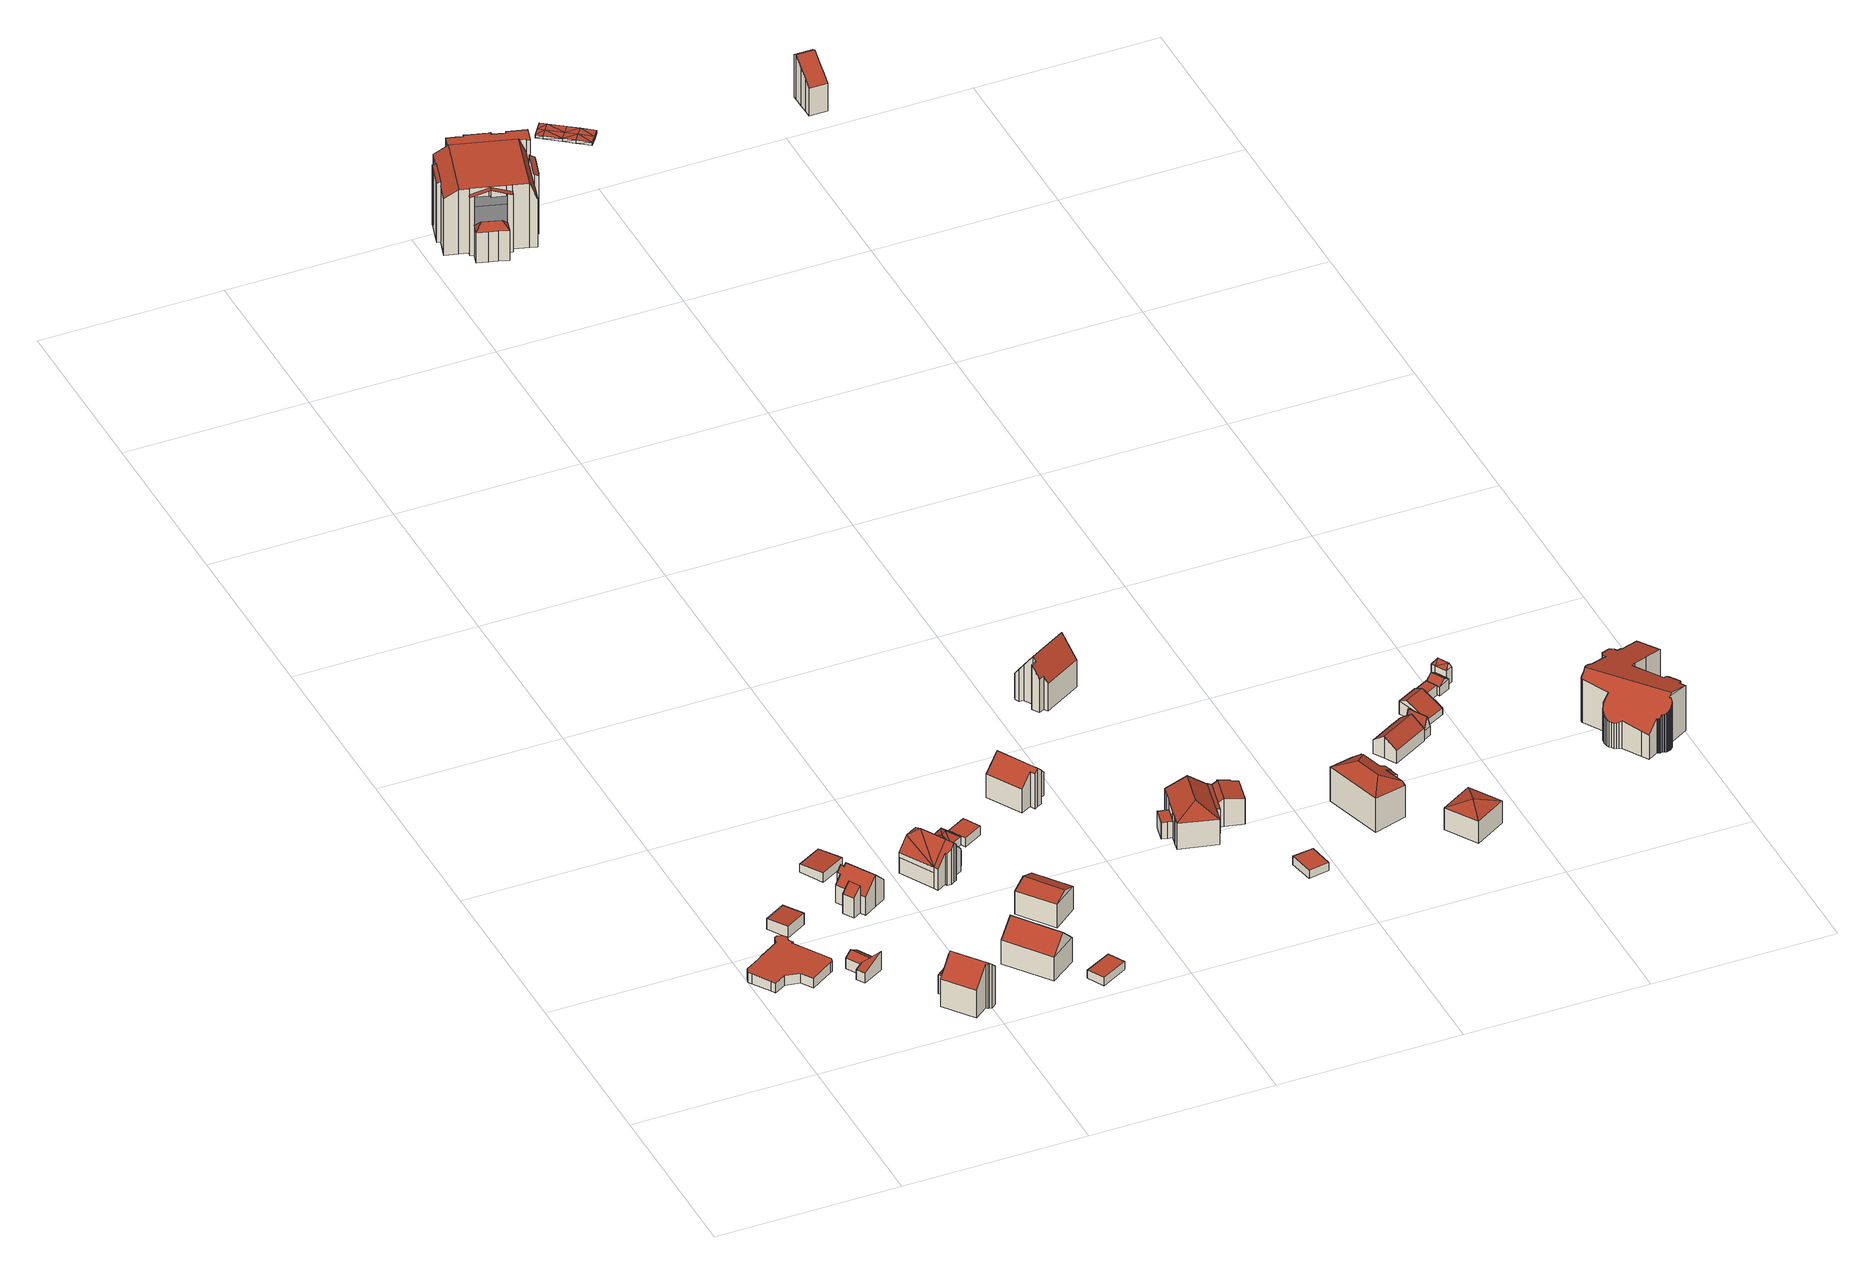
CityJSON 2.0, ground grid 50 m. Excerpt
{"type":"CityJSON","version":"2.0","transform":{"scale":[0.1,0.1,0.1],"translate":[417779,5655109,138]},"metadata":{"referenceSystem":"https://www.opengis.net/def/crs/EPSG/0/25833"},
"CityObjects":{
"building1":{"type":"Building","attributes":{"Dachtyp_tdc":"tdcPolyFlatRoof","Gemeindeschluessel":14612000,"Dachneigung":0,"QualitaetDacherkennung":0,"Geometrietyp2DReferenz":"3000","BezugspunktDach":"2000","measuredHeight":3,"function":"31001_9998"},"geometry":[{"type":"MultiSurface","lod":"2","boundaries":[[[0,1,2,3,4,5,6,7,8,9,10,11,12,13,14,15,16,17,18,19,20]],[[20,19,21,22]],[[19,18,23,21]],[[18,17,24,23]],[[17,16,25,24]],[[16,15,26,25]],[[15,14,27,26]],[[14,13,28,27]],[[13,12,29,28]],[[12,11,30,29]],[[11,10,31,30]],[[10,9,32,31]],[[9,8,33,32]],[[8,7,34,33]],[[7,6,35,34]],[[6,5,36,35]],[[5,4,37,36]],[[4,3,38,37]],[[3,2,39,38]],[[2,1,40,39]],[[1,0,41,40]],[[0,20,22,41]],[[22,21,23,24,25,26,27,28,29,30,31,32,33,34,35,36,37,38,39,40,41]]],"semantics":{"surfaces":[{"type":"RoofSurface"},{"type":"WallSurface"},{"type":"GroundSurface"}],"values":[0,1,1,1,1,1,1,1,1,1,1,1,1,1,1,1,1,1,1,1,1,1,2]}}]},
"building2":{"type":"Building","attributes":{"Dachtyp_tdc":"tdcPolyFlatRoof","Gemeindeschluessel":14612000,"Dachneigung":2.97,"QualitaetDacherkennung":83,"Geometrietyp2DReferenz":"3000","measuredHeight":3.38,"function":"31001_9998","roofType":"2100"},"geometry":[{"type":"Solid","lod":"2","boundaries":[[[[42,43,44,45]],[[43,46,47,44]],[[46,48,49,47]],[[48,42,45,49]],[[48,46,43,42]],[[45,44,47,49]]]],"semantics":{"surfaces":[{"type":"WallSurface"},{"type":"RoofSurface"},{"type":"GroundSurface"}],"values":[[0,0,0,0,1,2]]}}]},
"building3":{"type":"Building","attributes":{"Gemeindeschluessel":14612000,"Geometrietyp2DReferenz":"3000","function":"31001_9998","roofType":"9999"},"children":["building3-1","building3-2"]},
"building3-1":{"type":"BuildingPart","attributes":{"Dachtyp_tdc":"tdcGableRoof","Dachneigung":34.67,"QualitaetDacherkennung":80,"Geometrietyp2DReferenz":"3000","measuredHeight":4.53,"roofType":"3100"},"parents":["building3"],"geometry":[{"type":"MultiSurface","lod":"2","boundaries":[[[50,51,52,53]],[[51,54,55,52]],[[54,56,57,55]],[[54,51,58]],[[51,50,59,60,58]],[[56,54,58,60,61]],[[53,52,55,57]]],"semantics":{"surfaces":[{"type":"WallSurface"},{"type":"RoofSurface"},{"type":"GroundSurface"}],"values":[0,0,0,0,1,1,2]}}]},
"building3-2":{"type":"BuildingPart","attributes":{"Dachtyp_tdc":"tdcPolyFlatRoof","Dachneigung":21.85,"QualitaetDacherkennung":57,"Geometrietyp2DReferenz":"3000","measuredHeight":5.48,"roofType":"2100"},"parents":["building3"],"geometry":[{"type":"MultiSurface","lod":"2","boundaries":[[[62,63,50,53,64]],[[65,66,67,57,56]],[[66,62,64,67]],[[66,65,61,59,63,62]],[[64,53,57,67]]],"semantics":{"surfaces":[{"type":"WallSurface"},{"type":"RoofSurface"},{"type":"GroundSurface"}],"values":[0,0,0,1,2]}}]},
"building4":{"type":"Building","attributes":{"Gemeindeschluessel":14612000,"Geometrietyp2DReferenz":"3000","function":"31001_9998","roofType":"9999"},"children":["building4-1","building4-2"]},
"building4-1":{"type":"BuildingPart","attributes":{"Dachtyp_tdc":"tdcGableRoof","Dachneigung":45.82,"QualitaetDacherkennung":75,"Geometrietyp2DReferenz":"3000","measuredHeight":13.6,"roofType":"3100"},"parents":["building4"],"geometry":[{"type":"MultiSurface","lod":"2","boundaries":[[[68,69,70,71,72]],[[69,73,74,70]],[[73,75,76,74]],[[75,77,78,76]],[[77,79,80,78]],[[79,81,82,80]],[[81,83,84,82]],[[83,85,86,84]],[[85,87,88,86]],[[81,79,77,75,73,69,68,89]],[[89,90,91,87,85,83,81]],[[88,92,93,94,71,70,74,76,78,80,82,84,86]],[[87,91,92,88]],[[91,90,95,93,92]]],"semantics":{"surfaces":[{"type":"WallSurface"},{"type":"RoofSurface"},{"type":"GroundSurface"}],"values":[0,0,0,0,0,0,0,0,0,1,1,2,0,0]}}]},
"building4-2":{"type":"BuildingPart","attributes":{"Dachtyp_tdc":"tdcFreeFormRoof","Dachneigung":31.4,"QualitaetDacherkennung":13,"Geometrietyp2DReferenz":"3000","measuredHeight":6.59,"roofType":"5000"},"parents":["building4"],"geometry":[{"type":"MultiSurface","lod":"2","boundaries":[[[95,96,72,97,98]],[[99,100,101,102,71,94,93]],[[103,104,100,99]],[[104,105,101,100]],[[105,106,102,101]],[[106,72,71,102]],[[95,103,99,93]],[[72,106,97]],[[106,105,98,97]],[[105,104,103,95,98]]],"semantics":{"surfaces":[{"type":"RoofSurface"},{"type":"GroundSurface"},{"type":"WallSurface"}],"values":[0,1,2,2,2,2,2,0,0,0]}}]},
"building5":{"type":"Building","attributes":{"Gemeindeschluessel":14612000,"Geometrietyp2DReferenz":"3000","function":"31001_9998","roofType":"9999"},"children":["building5-1","building5-2"]},
"building5-1":{"type":"BuildingPart","attributes":{"Dachtyp_tdc":"tdcGableRoof","Dachneigung":43.08,"QualitaetDacherkennung":61,"Geometrietyp2DReferenz":"3000","measuredHeight":9.47,"roofType":"3100"},"parents":["building5"],"geometry":[{"type":"MultiSurface","lod":"2","boundaries":[[[107,108,109,110]],[[108,111,112,109]],[[111,113,114,112]],[[113,115,116,114]],[[115,117,118,116]],[[117,119,120,118]],[[119,121,122,120]],[[121,123,124,122]],[[123,125,126,124]],[[125,127,128,126]],[[127,129,130,128]],[[125,123,121,119]],[[119,117,115,113,111,108,107,129,127,125]],[[110,109,112,114,116,118,120,122,124,126,128,130]]],"semantics":{"surfaces":[{"type":"WallSurface"},{"type":"RoofSurface"},{"type":"GroundSurface"}],"values":[0,0,0,0,0,0,0,0,0,0,0,1,1,2]}}]},
"building5-2":{"type":"BuildingPart","attributes":{"Dachtyp_tdc":"tdcPolyFlatRoof","Dachneigung":42.04,"QualitaetDacherkennung":37,"Geometrietyp2DReferenz":"3000","measuredHeight":8.16,"roofType":"2100"},"parents":["building5"],"geometry":[{"type":"MultiSurface","lod":"2","boundaries":[[[131,132,107,110,133]],[[134,135,136,130,129]],[[135,131,133,136]],[[135,134,132,131]],[[133,110,130,136]]],"semantics":{"surfaces":[{"type":"WallSurface"},{"type":"RoofSurface"},{"type":"GroundSurface"}],"values":[0,0,0,1,2]}}]},
"building6":{"type":"Building","attributes":{"Dachtyp_tdc":"tdcPolyFlatRoof","Gemeindeschluessel":14612000,"Dachneigung":3.83,"QualitaetDacherkennung":84,"Geometrietyp2DReferenz":"3000","measuredHeight":2.92,"function":"31001_9998","roofType":"2100"},"geometry":[{"type":"Solid","lod":"2","boundaries":[[[[137,138,139,140]],[[138,141,142,139]],[[141,143,144,142]],[[143,137,140,144]],[[143,141,138,137]],[[140,139,142,144]]]],"semantics":{"surfaces":[{"type":"WallSurface"},{"type":"RoofSurface"},{"type":"GroundSurface"}],"values":[[0,0,0,0,1,2]]}}]},
"building7":{"type":"Building","attributes":{"Dachtyp_tdc":"tdcGableRoof","Gemeindeschluessel":14612000,"Dachneigung":45.26,"QualitaetDacherkennung":75,"Geometrietyp2DReferenz":"3000","measuredHeight":11.82,"function":"31001_9998","roofType":"3100"},"geometry":[{"type":"Solid","lod":"2","boundaries":[[[[145,146,147,148]],[[146,149,150,147]],[[149,151,152,150]],[[151,145,148,152]],[[149,146,153]],[[145,151,154]],[[146,145,154,153]],[[151,149,153,154]],[[148,147,150,152]]]],"semantics":{"surfaces":[{"type":"WallSurface"},{"type":"RoofSurface"},{"type":"GroundSurface"}],"values":[[0,0,0,0,0,0,1,1,2]]}}]},
"building8":{"type":"Building","attributes":{"Gemeindeschluessel":14612000,"Geometrietyp2DReferenz":"3000","function":"31001_9998","roofType":"9999"},"children":["building8-1","building8-2","building8-3"]},
"building8-1":{"type":"BuildingPart","attributes":{"Dachtyp_tdc":"tdcGableRoof","Dachneigung":29.36,"QualitaetDacherkennung":73,"Geometrietyp2DReferenz":"3000","measuredHeight":4.77,"roofType":"3100"},"parents":["building8"],"geometry":[{"type":"MultiSurface","lod":"2","boundaries":[[[155,156,157,158]],[[159,160,161,162]],[[160,155,158,161]],[[155,160,163]],[[156,155,163,164,165]],[[160,159,166,164,163]],[[158,157,162,161]]],"semantics":{"surfaces":[{"type":"WallSurface"},{"type":"RoofSurface"},{"type":"GroundSurface"}],"values":[0,0,0,0,1,1,2]}}]},
"building8-2":{"type":"BuildingPart","attributes":{"Dachtyp_tdc":"tdcGableRoof","Dachneigung":47.54,"QualitaetDacherkennung":41,"Geometrietyp2DReferenz":"3000","measuredHeight":11.82,"roofType":"3100"},"parents":["building8"],"geometry":[{"type":"MultiSurface","lod":"2","boundaries":[[[167,168,169,170]],[[168,171,172,173,174,169]],[[175,176,177,178,179]],[[175,180,181,176]],[[180,182,183,181]],[[182,184,185,183]],[[184,186,187,185]],[[186,188,189,187]],[[188,190,191,189]],[[190,167,170,191]],[[186,184,182,180,175,179,192,193]],[[193,194,171,168,167,190,188,186]],[[170,169,174,195,177,176,181,183,185,187,189,191]]],"semantics":{"surfaces":[{"type":"WallSurface"},{"type":"RoofSurface"},{"type":"GroundSurface"}],"values":[0,0,0,0,0,0,0,0,0,0,1,1,2]}}]},
"building8-3":{"type":"BuildingPart","attributes":{"Dachtyp_tdc":"tdcGableAndHippedGRoof","Dachneigung":48.45,"QualitaetDacherkennung":55,"Geometrietyp2DReferenz":"3000","measuredHeight":11.9,"roofType":"9999"},"parents":["building8"],"geometry":[{"type":"MultiSurface","lod":"2","boundaries":[[[196,197,159,162,198]],[[199,200,201,157,156]],[[200,178,177,201]],[[173,196,198,174]],[[202,203,204,205]],[[172,194,206,204]],[[203,172,204]],[[172,203,207]],[[206,192,179,200,199,165,166,197]],[[206,197,205]],[[205,204,206]],[[200,179,178]],[[173,172,207,196]],[[196,207,203,202,205,197]],[[198,162,157,201,177,195,174]]],"semantics":{"surfaces":[{"type":"WallSurface"},{"type":"RoofSurface"},{"type":"GroundSurface"}],"values":[0,0,0,0,1,1,1,1,1,1,1,0,0,0,2]}}]},
"building9":{"type":"Building","attributes":{"Dachtyp_tdc":"tdcPolyFlatRoof","Gemeindeschluessel":14612000,"Dachneigung":0,"QualitaetDacherkennung":80,"Geometrietyp2DReferenz":"3000","measuredHeight":2.43,"function":"31001_9998","roofType":"1000"},"geometry":[{"type":"Solid","lod":"2","boundaries":[[[[208,209,210,211]],[[209,212,213,210]],[[212,214,215,213]],[[214,208,211,215]],[[214,212,209,208]],[[211,210,213,215]]]],"semantics":{"surfaces":[{"type":"WallSurface"},{"type":"RoofSurface"},{"type":"GroundSurface"}],"values":[[0,0,0,0,1,2]]}}]},
"building10":{"type":"Building","attributes":{"Dachtyp_tdc":"tdcFreeFormRoof","Gemeindeschluessel":14612000,"Dachneigung":37.01,"QualitaetDacherkennung":64,"Geometrietyp2DReferenz":"3000","measuredHeight":4.28,"function":"31001_9998","roofType":"5000"},"geometry":[{"type":"Solid","lod":"2","boundaries":[[[[155,160,216,217]],[[160,218,219,216]],[[218,220,221,219]],[[220,222,223,221]],[[222,155,217,223]],[[222,220,218,224]],[[163,224,218]],[[218,160,163]],[[224,155,222]],[[163,155,224]],[[155,163,160]],[[217,216,219,221,223]]]],"semantics":{"surfaces":[{"type":"WallSurface"},{"type":"RoofSurface"},{"type":"GroundSurface"}],"values":[[0,0,0,0,0,1,1,1,1,1,0,2]]}}]},
"building11":{"type":"Building","attributes":{"Dachtyp_tdc":"tdcGableRoof","Gemeindeschluessel":14612000,"Dachneigung":22.01,"QualitaetDacherkennung":80,"Geometrietyp2DReferenz":"3000","measuredHeight":8.74,"function":"31001_9998","roofType":"3100"},"geometry":[{"type":"Solid","lod":"2","boundaries":[[[[225,226,227,228]],[[226,229,230,227]],[[229,231,232,230]],[[231,225,228,232]],[[229,226,233]],[[225,231,234]],[[226,225,234,233]],[[231,229,233,234]],[[228,227,230,232]]]],"semantics":{"surfaces":[{"type":"WallSurface"},{"type":"RoofSurface"},{"type":"GroundSurface"}],"values":[[0,0,0,0,0,0,1,1,2]]}}]},
"building12":{"type":"Building","attributes":{"Dachtyp_tdc":"tdcPolyFlatRoof","Gemeindeschluessel":14612000,"Dachneigung":0,"QualitaetDacherkennung":75,"Geometrietyp2DReferenz":"3000","measuredHeight":2.66,"function":"31001_9998","roofType":"1000"},"geometry":[{"type":"Solid","lod":"2","boundaries":[[[[235,236,237,238]],[[236,239,240,237]],[[239,241,242,240]],[[239,236,235,243,241]],[[242,244,238,237,240]],[[241,243,244,242]],[[243,235,238,244]]]],"semantics":{"surfaces":[{"type":"WallSurface"},{"type":"RoofSurface"},{"type":"GroundSurface"}],"values":[[0,0,0,1,2,0,0]]}}]},
"building13":{"type":"Building","attributes":{"Dachtyp_tdc":"tdcGableRoof","Gemeindeschluessel":14612000,"Dachneigung":44.45,"QualitaetDacherkennung":65,"Geometrietyp2DReferenz":"3000","measuredHeight":11.58,"function":"31001_9998","roofType":"3100"},"geometry":[{"type":"Solid","lod":"2","boundaries":[[[[245,246,247,248]],[[246,249,250,247]],[[249,251,252,250]],[[251,253,254,252]],[[253,255,256,254]],[[255,257,258,256]],[[257,259,260,258]],[[259,261,262,260]],[[261,263,264,262]],[[263,265,266,264]],[[265,267,268,266]],[[267,269,270,268]],[[269,271,272,270]],[[271,273,274,272]],[[273,245,248,274]],[[269,267,265,263,261,259]],[[259,257,255,253,251,249,246,245,273,271,269]],[[248,247,250,252,254,256,258,260,262,264,266,268,270,272,274]]]],"semantics":{"surfaces":[{"type":"WallSurface"},{"type":"RoofSurface"},{"type":"GroundSurface"}],"values":[[0,0,0,0,0,0,0,0,0,0,0,0,0,0,0,1,1,2]]}}]},
"building14":{"type":"Building","attributes":{"Gemeindeschluessel":14612000,"Geometrietyp2DReferenz":"3000","function":"31001_9998","roofType":"9999"},"children":["building14-1","building14-2","building14-3","building14-4"]},
"building14-1":{"type":"BuildingPart","attributes":{"Dachtyp_tdc":"tdcPolyFlatRoof","Dachneigung":0,"QualitaetDacherkennung":56,"Geometrietyp2DReferenz":"3000","measuredHeight":4.88,"roofType":"1000"},"parents":["building14"],"geometry":[{"type":"MultiSurface","lod":"2","boundaries":[[[275,276,277,278]],[[276,279,280,277]],[[279,281,282,280]],[[281,283,284,282]],[[283,285,286,284]],[[285,283,281,279,276,275]],[[277,280,282,284,286,278]]],"semantics":{"surfaces":[{"type":"WallSurface"},{"type":"RoofSurface"},{"type":"GroundSurface"}],"values":[0,0,0,0,0,1,2]}}]},
"building14-2":{"type":"BuildingPart","attributes":{"Dachtyp_tdc":"tdcGableRoof","Dachneigung":10.21,"QualitaetDacherkennung":16,"Geometrietyp2DReferenz":"3000","measuredHeight":8.44,"roofType":"3100"},"parents":["building14"],"geometry":[{"type":"MultiSurface","lod":"2","boundaries":[[[287,288,289,290]],[[288,291,292,289]],[[291,293,294,292]],[[293,295,296,294]],[[295,297,298,296]],[[297,299,300,298]],[[299,301,302,300]],[[301,303,304,302]],[[305,287,290,306]],[[301,299,297,295,293,291]],[[291,288,287,305,303,301]],[[290,289,292,294,296,298,300,302,304,306]]],"semantics":{"surfaces":[{"type":"WallSurface"},{"type":"RoofSurface"},{"type":"GroundSurface"}],"values":[0,0,0,0,0,0,0,0,0,1,1,2]}}]},
"building14-3":{"type":"BuildingPart","attributes":{"Dachtyp_tdc":"tdcHipRoof","Dachneigung":42.97,"QualitaetDacherkennung":62,"Geometrietyp2DReferenz":"3000","measuredHeight":12.74,"roofType":"3200"},"parents":["building14"],"geometry":[{"type":"MultiSurface","lod":"2","boundaries":[[[307,308,309,310]],[[308,311,312,309]],[[311,313,278,312]],[[313,275,278]],[[314,286,285]],[[314,315,316,286]],[[315,317,318,316]],[[317,319,320,318]],[[319,321,320]],[[322,323,324,325]],[[323,307,310,324]],[[321,319,317,326]],[[307,323,327]],[[317,315,314,313,311,308,307,327,326]],[[323,322,321,326,327]],[[310,309,312,278,286,316,318,320,325,324]]],"semantics":{"surfaces":[{"type":"WallSurface"},{"type":"RoofSurface"},{"type":"GroundSurface"}],"values":[0,0,0,0,0,0,0,0,0,0,0,1,1,1,1,2]}}]},
"building14-4":{"type":"BuildingPart","attributes":{"Dachtyp_tdc":"tdcPolyFlatRoof","Dachneigung":20.11,"QualitaetDacherkennung":52,"Geometrietyp2DReferenz":"3000","measuredHeight":7.89,"roofType":"2100"},"parents":["building14"],"geometry":[{"type":"MultiSurface","lod":"2","boundaries":[[[328,329,330,320]],[[329,305,306,330]],[[331,332,304,303]],[[331,333,322,325,332]],[[331,303,305,329,328,333]],[[325,320,330,306,304,332]]],"semantics":{"surfaces":[{"type":"WallSurface"},{"type":"RoofSurface"},{"type":"GroundSurface"}],"values":[0,0,0,0,1,2]}}]},
"building15":{"type":"Building","attributes":{"Dachtyp_tdc":"tdcGableRoof","Gemeindeschluessel":14612000,"Dachneigung":54.03,"QualitaetDacherkennung":85,"Geometrietyp2DReferenz":"3000","measuredHeight":14.56,"function":"31001_9998","roofType":"3100"},"geometry":[{"type":"Solid","lod":"2","boundaries":[[[[334,335,336,337]],[[335,338,339,336]],[[338,340,341,339]],[[340,342,343,341]],[[342,344,345,343]],[[344,346,347,345]],[[346,348,349,347]],[[348,350,351,349]],[[350,352,353,351]],[[352,354,355,353]],[[354,356,357,355]],[[356,358,359,357]],[[358,360,361,359]],[[360,362,363,361]],[[362,364,365,363]],[[364,366,367,365]],[[366,368,369,367]],[[368,370,371,369]],[[370,334,337,371]],[[366,364,362,360,358,356,354,352]],[[352,350,348,346,344,342,340,338,335,334,370,368,366]],[[337,336,339,341,343,345,347,349,351,353,355,357,359,361,363,365,367,369,371]]]],"semantics":{"surfaces":[{"type":"WallSurface"},{"type":"RoofSurface"},{"type":"GroundSurface"}],"values":[[0,0,0,0,0,0,0,0,0,0,0,0,0,0,0,0,0,0,0,1,1,2]]}}]},
"building16":{"type":"Building","attributes":{"Dachtyp_tdc":"tdcPolyFlatRoof","Gemeindeschluessel":14612000,"Dachneigung":0,"QualitaetDacherkennung":60,"Geometrietyp2DReferenz":"3000","measuredHeight":2.46,"function":"31001_9998","roofType":"1000"},"geometry":[{"type":"Solid","lod":"2","boundaries":[[[[372,373,374,375]],[[373,376,377,374]],[[376,378,379,377]],[[378,372,375,379]],[[378,376,373,372]],[[375,374,377,379]]]],"semantics":{"surfaces":[{"type":"WallSurface"},{"type":"RoofSurface"},{"type":"GroundSurface"}],"values":[[0,0,0,0,1,2]]}}]},
"building17":{"type":"Building","attributes":{"Gemeindeschluessel":14612000,"Geometrietyp2DReferenz":"3000","function":"31001_9998","roofType":"9999"},"children":["building17-1","building17-2","building17-3","building17-4","building17-5","building17-6"]},
"building17-1":{"type":"BuildingPart","attributes":{"Dachtyp_tdc":"tdcPolyFlatRoof","Dachneigung":26.54,"QualitaetDacherkennung":51,"Geometrietyp2DReferenz":"3000","measuredHeight":18.29,"roofType":"2100"},"parents":["building17"],"geometry":[{"type":"MultiSurface","lod":"2","boundaries":[[[380,381,382,383]],[[381,384,385,382]],[[384,386,387,388,385]],[[389,390,391,392,393]],[[390,394,395,391]],[[394,380,383,395]],[[394,390,389,396,386,384,381,380]],[[383,382,385,388,397,392,391,395]]],"semantics":{"surfaces":[{"type":"WallSurface"},{"type":"RoofSurface"},{"type":"GroundSurface"}],"values":[0,0,0,0,0,0,1,2]}}]},
"building17-2":{"type":"BuildingPart","attributes":{"Dachtyp_tdc":"tdcPolyFlatRoof","Dachneigung":0,"QualitaetDacherkennung":20,"Geometrietyp2DReferenz":"3000","measuredHeight":19.21,"roofType":"1000"},"parents":["building17"],"geometry":[{"type":"MultiSurface","lod":"2","boundaries":[[[398,399,400,401,402,403,404,405,406,407,408,409,410,411,412,413,414]],[[415,416,399,398]],[[416,417,400,399]],[[417,418,401,400]],[[418,419,402,401]],[[419,420,403,402]],[[420,421,422,404,403]],[[423,424,409,408]],[[424,425,410,409]],[[425,426,411,410]],[[426,427,412,411]],[[427,428,413,412]],[[428,429,414,413]],[[429,415,398,414]],[[429,428,427,426,425,424,423,430,431,432,433,421,420,419,418,417,416,415]]],"semantics":{"surfaces":[{"type":"GroundSurface"},{"type":"WallSurface"},{"type":"RoofSurface"}],"values":[0,1,1,1,1,1,1,1,1,1,1,1,1,1,2]}}]},
"building17-3":{"type":"BuildingPart","attributes":{"Dachtyp_tdc":"tdcPolyFlatRoof","Dachneigung":18.86,"QualitaetDacherkennung":52,"Geometrietyp2DReferenz":"3000","measuredHeight":18.2,"roofType":"2100"},"parents":["building17"],"geometry":[{"type":"MultiSurface","lod":"2","boundaries":[[[434,435,436,437,438]],[[439,440,441,442,443]],[[440,444,445,441]],[[444,446,447,445]],[[446,448,449,447]],[[448,450,451,449]],[[450,434,438,451]],[[450,448,446,444,440,439,435,434]],[[438,437,442,441,445,447,449,451]]],"semantics":{"surfaces":[{"type":"WallSurface"},{"type":"RoofSurface"},{"type":"GroundSurface"}],"values":[0,0,0,0,0,0,0,1,2]}}]},
"building17-4":{"type":"BuildingPart","attributes":{"Dachtyp_tdc":"tdcGableRoof","Dachneigung":18.24,"QualitaetDacherkennung":31,"Geometrietyp2DReferenz":"3000","measuredHeight":19.18,"roofType":"3100"},"parents":["building17"],"geometry":[{"type":"MultiSurface","lod":"2","boundaries":[[[452,453,454,455]],[[453,456,457,454]],[[456,458,457]],[[459,460,461,462,463]],[[460,464,465,461]],[[466,456,453,452,467]],[[467,468,464,460,459,466]],[[465,469,470,455,454,457,471,462,461]]],"semantics":{"surfaces":[{"type":"WallSurface"},{"type":"RoofSurface"},{"type":"GroundSurface"}],"values":[0,0,0,0,0,1,1,2]}}]},
"building17-5":{"type":"BuildingPart","attributes":{"Dachtyp_tdc":"tdcFreeFormRoof","Dachneigung":52.54,"QualitaetDacherkennung":8,"Geometrietyp2DReferenz":"3000","measuredHeight":11.13,"roofType":"5000"},"parents":["building17"],"geometry":[{"type":"MultiSurface","lod":"2","boundaries":[[[472,473,474,475]],[[473,476,477,474]],[[476,463,462,477]],[[458,478,479,457]],[[478,472,475,479]],[[463,476,480]],[[476,473,472,478,481,480]],[[478,458,481]],[[458,482,463,480,481]],[[475,474,477,462,471,457,479]]],"semantics":{"surfaces":[{"type":"WallSurface"},{"type":"RoofSurface"},{"type":"GroundSurface"}],"values":[0,0,0,0,0,1,1,1,1,2]}}]},
"building17-6":{"type":"BuildingPart","attributes":{"Dachtyp_tdc":"tdcCutGableRoof","Dachneigung":0.01,"QualitaetDacherkennung":60,"Geometrietyp2DReferenz":"3000","measuredHeight":19.42,"roofType":"9999"},"parents":["building17"],"geometry":[{"type":"MultiSurface","lod":"2","boundaries":[[[483,484,430,407,408]],[[422,485,486,404]],[[485,393,392,486]],[[387,487,488,388]],[[487,489,490,488]],[[489,491,452,455,490]],[[489,487,387,492,393,485,422,493,432,494]],[[484,483,495,496,436,443,497,498]],[[494,484,498,499,500,491,489]],[[465,501,502,442,437,438,503,408,407,406,405,404,486,392,397,388,488,490,455,470,469]],[[499,498,501,465,464]],[[498,497,502,501]],[[497,443,442,502]],[[436,496,438,437]],[[496,495,503,438]],[[495,483,408,503]]],"semantics":{"surfaces":[{"type":"WallSurface"},{"type":"RoofSurface"},{"type":"GroundSurface"}],"values":[0,0,0,0,0,0,1,1,1,2,0,0,0,0,0,0]}}]},
"building18":{"type":"Building","attributes":{"Dachtyp_tdc":"tdcFreeFormRoof","Gemeindeschluessel":14612000,"Dachneigung":23.87,"QualitaetDacherkennung":72,"Geometrietyp2DReferenz":"3000","measuredHeight":12.39,"function":"31001_9998","roofType":"5000"},"geometry":[{"type":"Solid","lod":"2","boundaries":[[[[504,505,506,507]],[[505,508,509,506]],[[508,510,511,509]],[[510,512,513,511]],[[512,514,515,513]],[[514,516,517,515]],[[516,518,519,517]],[[518,520,521,519]],[[520,522,523,521]],[[522,524,525,523]],[[524,526,527,525]],[[526,528,529,527]],[[528,504,507,529]],[[530,512,510,508,505,504,531]],[[526,532,533,528]],[[528,533,531,504]],[[532,524,522,520,518,516,514,530,531,533]],[[526,524,532]],[[514,512,530]],[[507,506,509,511,513,515,517,519,521,523,525,527,529]]]],"semantics":{"surfaces":[{"type":"WallSurface"},{"type":"RoofSurface"},{"type":"GroundSurface"}],"values":[[0,0,0,0,0,0,0,0,0,0,0,0,0,1,1,1,1,0,0,2]]}}]},
"building19":{"type":"Building","attributes":{"Dachtyp_tdc":"tdcPolyFlatRoof","Gemeindeschluessel":14612000,"Dachneigung":26.91,"QualitaetDacherkennung":73,"Geometrietyp2DReferenz":"3000","measuredHeight":9.99,"function":"31001_9998","roofType":"2100"},"geometry":[{"type":"Solid","lod":"2","boundaries":[[[[522,520,534,535]],[[520,536,537,534]],[[536,524,538,537]],[[524,522,535,538]],[[524,536,520,522]],[[535,534,537,538]]]],"semantics":{"surfaces":[{"type":"WallSurface"},{"type":"RoofSurface"},{"type":"GroundSurface"}],"values":[[0,0,0,0,1,2]]}}]},
"building20":{"type":"Building","attributes":{"Gemeindeschluessel":14612000,"Dachtyp_tdc":"tdcTentRoof","Dachneigung":18.19,"QualitaetDacherkennung":80,"Geometrietyp2DReferenz":"3000","measuredHeight":8.27,"function":"31001_9998","roofType":"3500"},"geometry":[{"type":"Solid","lod":"2","boundaries":[[[[539,540,541,542]],[[540,543,544,541]],[[545,543,546]],[[539,545,546]],[[540,539,546]],[[543,540,546]],[[544,547,542,541]],[[543,545,547,544]],[[545,539,542,547]]]],"semantics":{"surfaces":[{"type":"WallSurface"},{"type":"RoofSurface"},{"type":"GroundSurface"}],"values":[[0,0,1,1,1,1,2,0,0]]}}]},
"building21":{"type":"Building","attributes":{"Stand_DGM":"2016","Stand_Basis-DLM":"2024","Gemeindeschluessel":"14612000","ObjektHoehe":1,"Stand_Laserscan":"2016","BodenHoehe":166.64,"Stand_3D-Stadtmodell":"2025","Geometrietyp2DReferenz":2000,"AbsoluteHoehe":167.64,"measuredHeight":1,"function":"53001_1800","roofType":"9999"},"geometry":[{"type":"MultiSurface","lod":"2","boundaries":[[[548,549,550]],[[551,552,553]],[[553,552,554]],[[555,551,553]],[[555,553,556]],[[557,555,558]],[[558,555,556]],[[559,554,560]],[[561,557,558]],[[561,558,548]],[[553,554,559]],[[556,553,559]],[[556,559,562]],[[558,556,549]],[[549,556,562]],[[548,558,549]],[[554,552,563]],[[554,563,564]],[[552,551,565]],[[552,565,563]],[[551,555,566]],[[551,566,565]],[[555,557,567]],[[555,567,566]],[[557,561,568]],[[557,568,567]],[[561,548,569]],[[561,569,568]],[[548,550,570]],[[548,570,569]],[[550,549,571]],[[550,571,570]],[[549,562,572]],[[549,572,571]],[[562,559,573]],[[562,573,572]],[[559,560,574]],[[559,574,573]],[[560,554,564]],[[560,564,574]],[[575,563,565]],[[564,563,575]],[[575,565,566]],[[576,575,566]],[[577,566,567]],[[576,566,577]],[[577,567,568]],[[569,577,568]],[[573,564,575]],[[574,564,573]],[[573,575,576]],[[572,573,576]],[[571,576,577]],[[572,576,571]],[[571,577,569]],[[570,571,569]]],"semantics":{"surfaces":[{"type":"RoofSurface"},{"type":"WallSurface"},{"type":"GroundSurface"}],"values":[0,0,0,0,0,0,0,0,0,0,0,0,0,0,0,0,1,1,1,1,1,1,1,1,1,1,1,1,1,1,1,1,1,1,1,1,1,1,1,1,2,2,2,2,2,2,2,2,2,2,2,2,2,2,2,2]}}]},
"building22":{"type":"Building","attributes":{"Dachtyp_tdc":"tdcGableRoof","Gemeindeschluessel":14612000,"Dachneigung":36.87,"QualitaetDacherkennung":74,"Geometrietyp2DReferenz":"3000","measuredHeight":6.6,"function":"31001_9998","roofType":"3100"},"geometry":[{"type":"Solid","lod":"2","boundaries":[[[[578,579,580,581]],[[579,582,583,580]],[[582,584,585,583]],[[584,586,587,585]],[[586,588,589,587]],[[588,590,591,589]],[[590,592,593,591]],[[592,594,595,593]],[[594,578,581,595]],[[590,588,586,584,582,579,578]],[[578,594,592,590]],[[581,580,583,585,587,589,591,593,595]]]],"semantics":{"surfaces":[{"type":"WallSurface"},{"type":"RoofSurface"},{"type":"GroundSurface"}],"values":[[0,0,0,0,0,0,0,0,0,1,1,2]]}}]},
"building23":{"type":"Building","attributes":{"Dachtyp_tdc":"tdcFreeFormRoof","Gemeindeschluessel":14612000,"Dachneigung":71,"QualitaetDacherkennung":10,"Geometrietyp2DReferenz":"3000","measuredHeight":6.29,"function":"31001_9998","roofType":"5000"},"geometry":[{"type":"Solid","lod":"2","boundaries":[[[[596,597,598,599]],[[597,600,601,598]],[[600,602,603,601]],[[602,596,599,603]],[[604,605,602,600]],[[604,600,597]],[[605,604,597,596]],[[605,596,602]],[[599,598,601,603]]]],"semantics":{"surfaces":[{"type":"WallSurface"},{"type":"RoofSurface"},{"type":"GroundSurface"}],"values":[[0,0,0,0,1,0,1,0,2]]}}]},
"building24":{"type":"Building","attributes":{"Dachtyp_tdc":"tdcFreeFormRoof","Gemeindeschluessel":14612000,"Dachneigung":27.15,"QualitaetDacherkennung":74,"Geometrietyp2DReferenz":"3000","measuredHeight":5.11,"function":"31001_9998","roofType":"5000"},"geometry":[{"type":"Solid","lod":"2","boundaries":[[[[606,607,608,609]],[[607,610,611,608]],[[610,612,613,611]],[[612,614,615,613]],[[614,606,609,615]],[[614,612,616,617,606]],[[617,616,610,607]],[[607,606,617]],[[612,610,616]],[[609,608,611,613,615]]]],"semantics":{"surfaces":[{"type":"WallSurface"},{"type":"RoofSurface"},{"type":"GroundSurface"}],"values":[[0,0,0,0,0,1,1,0,0,2]]}}]},
"building25":{"type":"Building","attributes":{"Dachtyp_tdc":"tdcPolyFlatRoof","Gemeindeschluessel":14612000,"Dachneigung":0,"QualitaetDacherkennung":16,"Geometrietyp2DReferenz":"3000","measuredHeight":3,"function":"31001_9998","roofType":"1000"},"geometry":[{"type":"Solid","lod":"2","boundaries":[[[[618,619,620,621]],[[619,622,623,620]],[[622,624,625,623]],[[624,626,627,625]],[[626,618,621,627]],[[626,624,622,619,618]],[[621,620,623,625,627]]]],"semantics":{"surfaces":[{"type":"WallSurface"},{"type":"RoofSurface"},{"type":"GroundSurface"}],"values":[[0,0,0,0,0,1,2]]}}]},
"building26":{"type":"Building","attributes":{"Dachtyp_tdc":"tdcFreeFormRoof","Gemeindeschluessel":14612000,"Dachneigung":37.31,"QualitaetDacherkennung":72,"Geometrietyp2DReferenz":"3000","measuredHeight":4.08,"function":"31001_9998","roofType":"5000"},"geometry":[{"type":"Solid","lod":"2","boundaries":[[[[628,629,630,631]],[[629,632,633,630]],[[632,634,635,633]],[[634,636,637,635]],[[636,638,639,637]],[[638,628,631,639]],[[636,640,641,628,638]],[[640,634,632,629,641]],[[629,628,641]],[[636,634,640]],[[631,630,633,635,637,639]]]],"semantics":{"surfaces":[{"type":"WallSurface"},{"type":"RoofSurface"},{"type":"GroundSurface"}],"values":[[0,0,0,0,0,0,1,1,0,0,2]]}}]},
"building27":{"type":"Building","attributes":{"Dachtyp_tdc":"tdcFreeFormRoof","Gemeindeschluessel":14612000,"Dachneigung":57.67,"QualitaetDacherkennung":13,"Geometrietyp2DReferenz":"3000","measuredHeight":6.4,"function":"31001_9998","roofType":"5000"},"geometry":[{"type":"Solid","lod":"2","boundaries":[[[[642,643,644,645]],[[643,646,647,644]],[[646,648,649,647]],[[648,650,651,649]],[[650,642,645,651]],[[652,653,650,648]],[[652,648,646]],[[643,652,646]],[[643,653,652]],[[653,643,642]],[[653,642,650]],[[645,644,647,649,651]]]],"semantics":{"surfaces":[{"type":"WallSurface"},{"type":"RoofSurface"},{"type":"GroundSurface"}],"values":[[0,0,0,0,0,1,1,1,1,1,0,2]]}}]},
"building28":{"type":"Building","attributes":{"name":"Katholische Bergkapelle","Dachtyp_tdc":"tdcGableRoof","Gemeindeschluessel":14612000,"Dachneigung":35.17,"QualitaetDacherkennung":13,"Geometrietyp2DReferenz":"3000","measuredHeight":13.62,"function":"31001_3043","roofType":"3100"},"geometry":[{"type":"Solid","lod":"2","boundaries":[[[[654,655,656,657]],[[655,658,659,656]],[[658,660,661,659]],[[660,662,663,661]],[[662,664,665,663]],[[664,666,667,665]],[[666,668,669,667]],[[668,670,671,669]],[[670,672,673,671]],[[672,654,657,673]],[[668,666,664,662]],[[662,660,658,655,654,672,670,668]],[[657,656,659,661,663,665,667,669,671,673]]]],"semantics":{"surfaces":[{"type":"WallSurface"},{"type":"RoofSurface"},{"type":"GroundSurface"}],"values":[[0,0,0,0,0,0,0,0,0,0,1,1,2]]}}]},
"building29":{"type":"Building","attributes":{"Dachtyp_tdc":"tdcFreeFormRoof","Gemeindeschluessel":14612000,"Dachneigung":14.17,"QualitaetDacherkennung":10,"Geometrietyp2DReferenz":"3000","measuredHeight":15.18,"function":"31001_9998","roofType":"5000"},"geometry":[{"type":"Solid","lod":"2","boundaries":[[[[674,675,676,677]],[[675,678,679,676]],[[678,680,681,679]],[[680,682,683,681]],[[682,684,685,683]],[[684,686,687,685]],[[686,688,689,687]],[[688,690,691,689]],[[690,692,693,691]],[[692,694,695,693]],[[694,696,697,695]],[[696,698,697]],[[698,699,700,697]],[[699,701,702,700]],[[701,703,704,702]],[[703,705,706,704]],[[705,707,708,706]],[[707,709,710,708]],[[709,711,712,710]],[[711,713,714,712]],[[713,715,716,714]],[[715,717,718,716]],[[717,719,720,718]],[[719,721,722,720]],[[721,723,724,722]],[[723,725,726,724]],[[725,727,728,726]],[[727,729,730,728]],[[729,731,732,730]],[[731,733,734,732]],[[733,735,736,734]],[[735,737,738,736]],[[737,739,740,738]],[[739,741,742,740]],[[741,743,744,742]],[[743,745,746,744]],[[745,747,748,746]],[[747,749,750,748]],[[749,751,752,750]],[[751,753,754,752]],[[753,755,756,754]],[[755,757,758,756]],[[757,759,760,758]],[[759,761,762,760]],[[761,763,764,762]],[[763,765,766,764]],[[765,767,768,766]],[[767,769,770,768]],[[769,771,772,770]],[[771,773,774,772]],[[773,775,776,774]],[[775,777,778,776]],[[777,779,780,778]],[[779,781,782,780]],[[783,784,785,786]],[[781,787,788,782]],[[787,783,786,788]],[[784,789,790,785]],[[789,791,792,790]],[[791,793,794,792]],[[793,795,796,794]],[[795,797,798,796]],[[797,799,800,798]],[[799,801,802,800]],[[801,803,804,802]],[[803,805,806,804]],[[805,807,808,806]],[[807,809,810,808]],[[809,811,812,810]],[[811,813,814,812]],[[813,815,816,814]],[[815,817,818,816]],[[817,819,820,818]],[[819,821,822,820]],[[821,823,824,822]],[[823,825,826,824]],[[825,827,828,826]],[[827,829,830,828]],[[829,831,832,830]],[[831,833,834,832]],[[833,835,836,834]],[[835,837,838,836]],[[837,839,840,838]],[[839,841,842,840]],[[841,843,844,842]],[[843,845,846,844]],[[845,847,848,846]],[[847,849,850,848]],[[849,851,852,850]],[[851,853,854,852]],[[853,855,856,854]],[[855,857,858,856]],[[857,859,860,858]],[[859,861,862,860]],[[861,863,864,862]],[[863,865,866,864]],[[865,674,677,866]],[[682,680,678,675,674,865,863,861,859,857,855,853,851,849,847,845,843,867,868,727,725,723,721,719,717,715,713,711,709,707,705,703,701,699,698,696,694,692,690,688,686,684]],[[815,813,811,809,807,805,803,801,799,797,795,793,791,789,784,783,787,781,779,777,775,773,771,769,767,765,763,761,759,757,755,753,751,749,747,745,743,741,739,737,735,733,731,729,868,867,841,839,837,835,833,831,829,827,825,823,821,819,817]],[[729,727,868]],[[843,841,867]],[[677,676,679,681,683,685,687,689,691,693,695,697,700,702,704,706,708,710,712,714,716,718,720,722,724,726,728,730,732,734,736,738,740,742,744,746,748,750,752,754,756,758,760,762,764,766,768,770,772,774,776,778,780,782,788,786,785,790,792,794,796,798,800,802,804,806,808,810,812,814,816,818,820,822,824,826,828,830,832,834,836,838,840,842,844,846,848,850,852,854,856,858,860,862,864,866]]]],"semantics":{"surfaces":[{"type":"WallSurface"},{"type":"RoofSurface"},{"type":"GroundSurface"}],"values":[[0,0,0,0,0,0,0,0,0,0,0,0,0,0,0,0,0,0,0,0,0,0,0,0,0,0,0,0,0,0,0,0,0,0,0,0,0,0,0,0,0,0,0,0,0,0,0,0,0,0,0,0,0,0,0,0,0,0,0,0,0,0,0,0,0,0,0,0,0,0,0,0,0,0,0,0,0,0,0,0,0,0,0,0,0,0,0,0,0,0,0,0,0,0,0,0,0,1,1,0,0,2]]}}]}
},
"vertices":[
[202,364,34],[207,367,34],[210,380,34],[148,476,34],[153,479,34],[145,490,34],[148,502,34],[140,514,34],[126,517,34],[119,513,34],[115,494,34],[61,460,34],[48,451,34],[5,424,34],[2,410,34],[8,401,34],[38,355,34],[45,343,34],[78,363,34],[117,355,34],[138,323,34],[117,355,4],[138,323,4],[78,363,4],[45,343,4],[38,355,4],[8,401,4],[2,410,4],[5,424,4],[48,451,4],[61,460,4],[115,494,4],[119,513,4],[126,517,4],[140,514,4],[148,502,4],[145,490,4],[153,479,4],[148,476,4],[210,380,4],[207,367,4],[202,364,4],
[179,597,57],[211,543,60],[211,543,26],[179,597,26],[153,509,60],[153,509,26],[121,563,57],[121,563,26],
[256,304,52],[233,345,52],[233,345,20],[256,304,20],[273,367,48],[273,367,20],[309,304,48],[309,304,20],[250,354,66],[276,304,64],[279,304,66],[280,304,65],
[238,294,49],[256,304,57],[238,294,20],[309,304,75],[251,271,49],[251,271,20],
[455,171,109],[517,91,108],[517,91,16],[455,171,16],[455,171,73],[505,82,124],[505,82,16],[508,78,124],[508,78,16],[506,67,132],[506,67,16],[494,57,147],[494,57,16],[488,58,152],[488,58,16],[483,58,148],[483,58,16],[479,62,148],[479,62,16],[442,34,100],[442,34,16],[421,144,152],[416,141,146],[381,113,100],[381,113,16],[416,141,16],[421,144,16],[416,141,73],
[421,144,73],[434,173,82],[412,156,82],[413,144,16],[408,152,16],[398,164,16],[437,194,16],[413,144,73],[408,152,73],[398,164,73],[437,194,73],
[331,545,91],[311,578,91],[311,578,37],[331,545,37],[329,589,111],[329,589,37],[324,598,111],[324,598,37],[338,606,126],[338,606,37],[343,597,126],[343,597,37],[348,600,132],[348,600,37],[378,618,97],[378,618,37],[424,542,97],[424,542,37],[394,524,132],[394,524,37],[357,501,91],[357,501,37],[349,515,91],[349,515,37],
[309,531,96],[331,545,119],[309,531,37],[349,515,119],[327,502,96],[327,502,37],
[321,672,60],[286,735,55],[286,735,31],[321,672,31],[353,773,55],[353,773,31],[389,710,60],[389,710,31],
[649,241,109],[737,123,109],[737,123,36],[649,241,36],[665,69,108],[665,69,36],[576,187,108],[576,187,36],[701,96,154],[613,214,154],
[645,635,72],[626,624,72],[626,624,41],[645,635,41],[598,674,73],[617,685,73],[617,685,41],[598,674,41],[631,660,89],[612,650,89],[612,649,88],[611,651,88],
[582,530,136],[557,516,105],[557,516,41],[582,530,41],[551,527,105],[551,527,104],[551,527,88],[551,527,41],[639,564,110],[639,564,41],[633,574,41],[633,574,88],[633,574,110],[614,550,141],[614,550,41],[618,543,141],[618,543,41],[613,534,151],[613,534,41],[606,530,160],[606,530,41],[597,525,147],[597,525,41],[585,525,136],[585,525,41],[599,555,153],[594,552,160],[563,534,120],[594,552,41],
[499,619,88],[598,674,88],[499,619,41],[626,624,88],[649,583,88],[649,583,41],[554,650,139],[526,634,139],[556,618,160],[558,652,139],[594,551,160],[499,619,104],
[817,87,60],[841,42,60],[841,42,35],[817,87,35],[768,3,60],[768,3,35],[744,48,60],[744,48,35],
[617,685,47],[645,635,47],[651,705,73],[651,705,47],[662,686,73],[662,686,47],[680,654,72],[680,654,47],[646,669,89],
[757,407,107],[827,315,107],[827,315,36],[757,407,36],[761,264,107],[761,264,36],[690,357,107],[690,357,36],[794,289,124],[724,382,124],
[739,670,75],[687,641,75],[687,641,48],[739,670,48],[680,654,75],[680,654,48],[662,686,75],[662,686,48],[714,715,75],[714,715,48],
[921,800,118],[930,783,118],[930,783,62],[921,800,62],[916,775,134],[916,775,62],[924,762,134],[924,762,62],[938,736,134],[938,736,62],[911,721,165],[911,721,62],[919,708,165],[919,708,62],[907,701,178],[907,701,62],[897,695,168],[897,695,62],[890,708,168],[890,708,62],[861,692,134],[861,692,62],[807,786,134],[807,786,62],[846,808,178],[846,808,62],[885,830,134],[885,830,62],[907,792,134],[907,792,62],
[1148,437,122],[1135,440,122],[1135,440,73],[1148,437,73],[1121,443,122],[1121,443,73],[1119,443,122],[1119,443,73],[1130,491,122],[1130,491,73],[1158,485,122],[1158,485,73],
[1295,502,156],[1296,505,156],[1296,505,73],[1295,502,73],[1298,504,157],[1298,504,73],[1327,498,152],[1327,498,73],[1327,495,152],[1327,495,73],[1348,490,148],[1348,490,73],[1331,416,148],[1331,416,73],[1281,427,157],[1281,427,73],[1266,430,147],[1266,430,73],[1283,505,147],[1283,505,73],
[1137,388,153],[1142,413,153],[1142,413,73],[1137,388,73],[1143,415,153],[1143,415,73],[1148,437,153],[1158,485,153],[1163,508,153],[1163,508,73],[1168,530,153],[1168,530,73],[1271,507,149],[1271,507,73],[1271,507,150],[1250,407,150],[1240,364,150],[1240,364,73],[1250,407,73],[1214,497,200],[1192,399,200],
[1271,507,152],[1272,507,152],[1272,507,73],[1260,404,147],[1260,404,73],[1250,407,151],
[1023,1091,167],[1026,1102,156],[1026,1102,86],[1023,1091,86],[1040,1110,157],[1040,1110,86],[1048,1107,165],[1048,1107,86],[1076,1124,165],[1076,1124,86],[1066,1141,138],[1066,1141,86],[1088,1153,138],[1088,1153,86],[1098,1136,165],[1098,1136,86],[1133,1157,165],[1133,1157,86],[1158,1115,232],[1158,1115,86],[1180,1075,168],[1180,1075,86],[1076,1015,168],[1076,1015,86],[1070,1026,186],[1070,1026,86],[1055,1018,186],[1055,1018,86],[1043,1038,220],[1043,1038,86],[1058,1047,220],[1058,1047,86],[1054,1055,232],[1054,1055,86],[1040,1078,194],[1040,1078,86],[1029,1080,185],[1029,1080,86],
[1382,151,96],[1370,220,96],[1370,220,71],[1382,151,71],[1428,229,96],[1428,229,71],[1439,161,96],[1439,161,71],
[682,3170,415],[666,3117,415],[666,3117,239],[682,3170,239],[663,3108,415],[663,3108,239],[653,3111,420],[653,3111,384],[653,3111,239],[672,3186,422],[684,3183,415],[684,3183,239],[672,3186,239],[672,3186,390],[685,3182,415],[685,3182,239],[650,3111,422],[650,3111,239],
[620,3297,239],[618,3291,239],[654,3280,239],[655,3286,239],[707,3271,239],[695,3229,239],[686,3232,239],[687,3237,239],[670,3242,239],[503,3291,239],[502,3291,239],[511,3322,239],[533,3316,239],[553,3310,239],[555,3315,239],[559,3314,239],[615,3298,239],[620,3297,431],[618,3291,431],[654,3280,431],[655,3286,431],[707,3271,431],[695,3229,431],[686,3232,431],[686,3232,390],[502,3291,431],[511,3322,431],[533,3316,431],[553,3310,431],[555,3315,431],[559,3314,431],[615,3298,431],[503,3291,431],[670,3242,431],[671,3241,431],[687,3237,431],
[452,3249,421],[453,3249,421],[453,3249,409],[453,3249,239],[452,3249,239],[432,3176,421],[422,3179,417],[422,3179,239],[432,3176,239],[432,3176,410],[424,3186,418],[424,3186,239],[439,3237,418],[439,3237,239],[441,3245,417],[441,3245,239],[443,3252,417],[443,3252,239],
[579,3078,413],[575,3066,413],[575,3066,239],[579,3078,239],[563,3070,417],[563,3070,239],[563,3070,330],[484,3093,417],[473,3096,414],[473,3096,239],[484,3093,239],[484,3093,330],[476,3106,414],[476,3106,239],[523,3081,431],[527,3093,431],[477,3108,414],[477,3108,239],[527,3093,239],[523,3081,239],
[527,3047,330],[505,3054,330],[505,3054,239],[527,3047,239],[475,3063,330],[475,3063,239],[554,3039,330],[554,3039,239],[493,3074,350],[543,3059,350],[523,3081,330],
[502,3291,432],[503,3291,433],[683,3224,390],[683,3224,239],[638,3061,384],[638,3061,239],[619,3066,433],[619,3066,239],[579,3078,433],[650,3111,391],[687,3237,390],[670,3242,433],[468,3301,409],[452,3249,409],[416,3123,410],[451,3113,433],[476,3106,433],[477,3108,433],[451,3113,239],[416,3123,239],[468,3301,239],
[1549,395,193],[1597,409,189],[1597,409,90],[1549,395,90],[1614,414,188],[1614,414,90],[1636,420,186],[1636,420,90],[1642,418,188],[1642,418,90],[1661,351,192],[1661,351,90],[1677,355,184],[1677,355,90],[1684,333,184],[1684,333,90],[1681,332,186],[1681,332,90],[1668,328,192],[1668,328,90],[1676,303,192],[1676,303,90],[1688,260,185],[1688,260,90],[1597,233,193],[1597,233,90],[1644,410,192],[1609,363,214],[1685,272,192],[1630,291,214],
[1681,332,92],[1668,328,92],[1688,306,186],[1688,306,92],[1676,303,92],
[1887,128,167],[1801,76,167],[1801,76,100],[1887,128,100],[1748,162,166],[1748,162,100],[1835,214,166],[1818,144,183],[1835,214,100],
[803,3429,296],[834,3437,296],[818,3449,296],[871,3348,296],[903,3324,296],[886,3368,296],[918,3344,296],[844,3368,296],[859,3388,296],[805,3397,296],[820,3417,296],[901,3388,296],[933,3364,296],[789,3409,296],[874,3408,296],[903,3324,286],[918,3344,286],[871,3348,286],[844,3368,286],[805,3397,286],[789,3409,286],[803,3429,286],[818,3449,286],[834,3437,286],[874,3408,286],[901,3388,286],[933,3364,286],[886,3368,286],[859,3388,286],[820,3417,286],
[1723,460,188],[1706,489,162],[1706,489,122],[1723,460,122],[1739,508,162],[1739,508,122],[1765,523,162],[1765,523,122],[1805,545,162],[1805,545,122],[1812,533,173],[1812,533,122],[1821,516,188],[1821,516,122],[1840,484,160],[1840,484,122],[1741,428,160],[1741,428,122],
[1840,484,150],[1812,533,150],[1812,533,125],[1840,484,125],[1834,546,150],[1834,546,125],[1862,497,150],[1862,497,125],[1823,540,188],[1851,490,188],
[1865,521,152],[1824,595,173],[1824,595,133],[1865,521,133],[1879,625,173],[1879,625,133],[1893,599,180],[1893,599,133],[1919,550,152],[1919,550,133],[1889,605,184],[1835,576,184],
[1879,625,167],[1877,627,167],[1877,627,137],[1879,625,137],[1921,650,167],[1921,650,137],[1936,622,167],[1936,622,137],[1893,599,167],[1893,599,137],
[1921,650,165],[1952,667,170],[1952,667,139],[1921,650,139],[1968,638,170],[1968,638,139],[1972,631,169],[1972,631,139],[1940,614,165],[1940,614,139],[1936,622,165],[1936,622,139],[1958,623,180],[1938,660,180],
[1968,638,190],[1952,667,190],[1952,667,144],[1968,638,144],[1947,678,190],[1947,678,144],[1967,688,190],[1967,688,144],[1988,648,190],[1988,648,144],[1962,673,208],[1978,643,208],
[1404,3041,513],[1354,3041,513],[1354,3041,429],[1404,3041,429],[1354,3062,528],[1354,3062,429],[1353,3086,545],[1353,3086,429],[1353,3115,565],[1353,3115,429],[1353,3128,558],[1353,3128,429],[1403,3128,558],[1403,3128,429],[1403,3115,565],[1403,3115,429],[1403,3086,545],[1403,3086,429],[1404,3062,528],[1404,3062,429],
[2400,466,266],[2436,407,269],[2436,407,170],[2400,466,170],[2379,372,286],[2379,372,170],[2380,370,286],[2380,370,170],[2336,343,299],[2336,343,170],[2338,341,299],[2338,341,170],[2329,336,301],[2329,336,170],[2378,255,304],[2378,255,170],[2382,258,303],[2382,258,170],[2383,258,303],[2383,258,170],[2384,259,303],[2384,259,170],[2385,259,303],[2385,259,170],[2385,259,302],[2386,259,302],[2386,259,170],[2387,259,302],[2387,259,170],[2388,259,302],[2388,259,170],[2389,258,302],[2389,258,170],[2390,257,302],[2390,257,170],[2407,230,303],[2407,230,170],[2407,229,303],[2407,229,170],[2408,228,303],[2408,228,170],[2408,227,303],[2408,227,170],[2408,226,303],[2408,226,170],[2408,225,304],[2408,225,170],[2407,224,304],[2407,224,170],[2407,222,304],[2407,222,170],[2401,218,306],[2401,218,170],[2411,202,307],[2411,202,170],[2353,167,314],[2353,167,170],[2354,164,313],[2354,164,170],[2354,161,311],[2354,161,170],[2354,158,309],[2354,158,170],[2353,154,307],[2353,154,170],[2352,152,305],[2352,152,170],[2350,149,302],[2350,149,170],[2348,147,299],[2348,147,170],[2345,145,296],[2345,145,170],[2342,143,293],[2342,143,170],[2339,142,291],[2339,142,170],[2336,142,288],[2336,142,170],[2333,142,286],[2333,142,170],[2330,143,284],[2330,143,170],[2327,144,283],[2327,144,170],[2324,145,282],[2324,145,170],[2322,147,281],[2322,147,170],[2318,144,276],[2318,144,170],[2317,144,276],[2317,144,170],[2316,144,275],[2316,144,170],[2315,144,274],[2315,144,170],[2314,144,274],[2314,144,170],[2313,145,273],[2313,145,170],[2312,145,273],[2312,145,170],[2311,146,273],[2311,146,170],[2310,146,273],[2310,146,170],[2310,147,273],[2310,147,170],[2281,131,243],[2270,149,246],[2270,149,170],[2281,131,170],[2309,148,273],[2309,148,170],[2240,199,253],[2240,199,170],[2233,201,250],[2233,201,170],[2227,204,248],[2227,204,170],[2222,207,246],[2222,207,170],[2218,212,246],[2218,212,170],[2214,218,246],[2214,218,170],[2211,224,248],[2211,224,170],[2210,230,250],[2210,230,170],[2209,236,254],[2209,236,170],[2210,243,258],[2210,243,170],[2211,249,263],[2211,249,170],[2214,255,268],[2214,255,170],[2218,261,274],[2218,261,170],[2235,271,292],[2235,271,170],[2196,334,301],[2196,334,170],[2195,335,301],[2195,335,170],[2195,336,301],[2195,336,170],[2195,338,302],[2195,338,170],[2195,339,303],[2195,339,170],[2195,340,303],[2195,340,170],[2195,341,304],[2195,341,170],[2196,341,305],[2196,341,170],[2197,342,306],[2197,342,170],[2197,343,307],[2197,343,170],[2198,343,308],[2198,343,170],[2204,347,314],[2204,347,170],[2209,353,321],[2209,353,170],[2215,358,320],[2215,358,170],[2222,363,318],[2222,363,170],[2229,366,316],[2229,366,170],[2237,368,314],[2237,368,170],[2287,399,299],[2287,399,170],[2282,406,299],[2282,406,170],[2286,420,296],[2286,420,170],[2312,437,288],[2312,437,170],[2325,433,286],[2325,433,170],[2330,425,287],[2330,425,170],[2342,433,283],[2342,433,170],[2343,431,283],[2343,431,170],[2210,353,322],[2360,171,322]
]}
